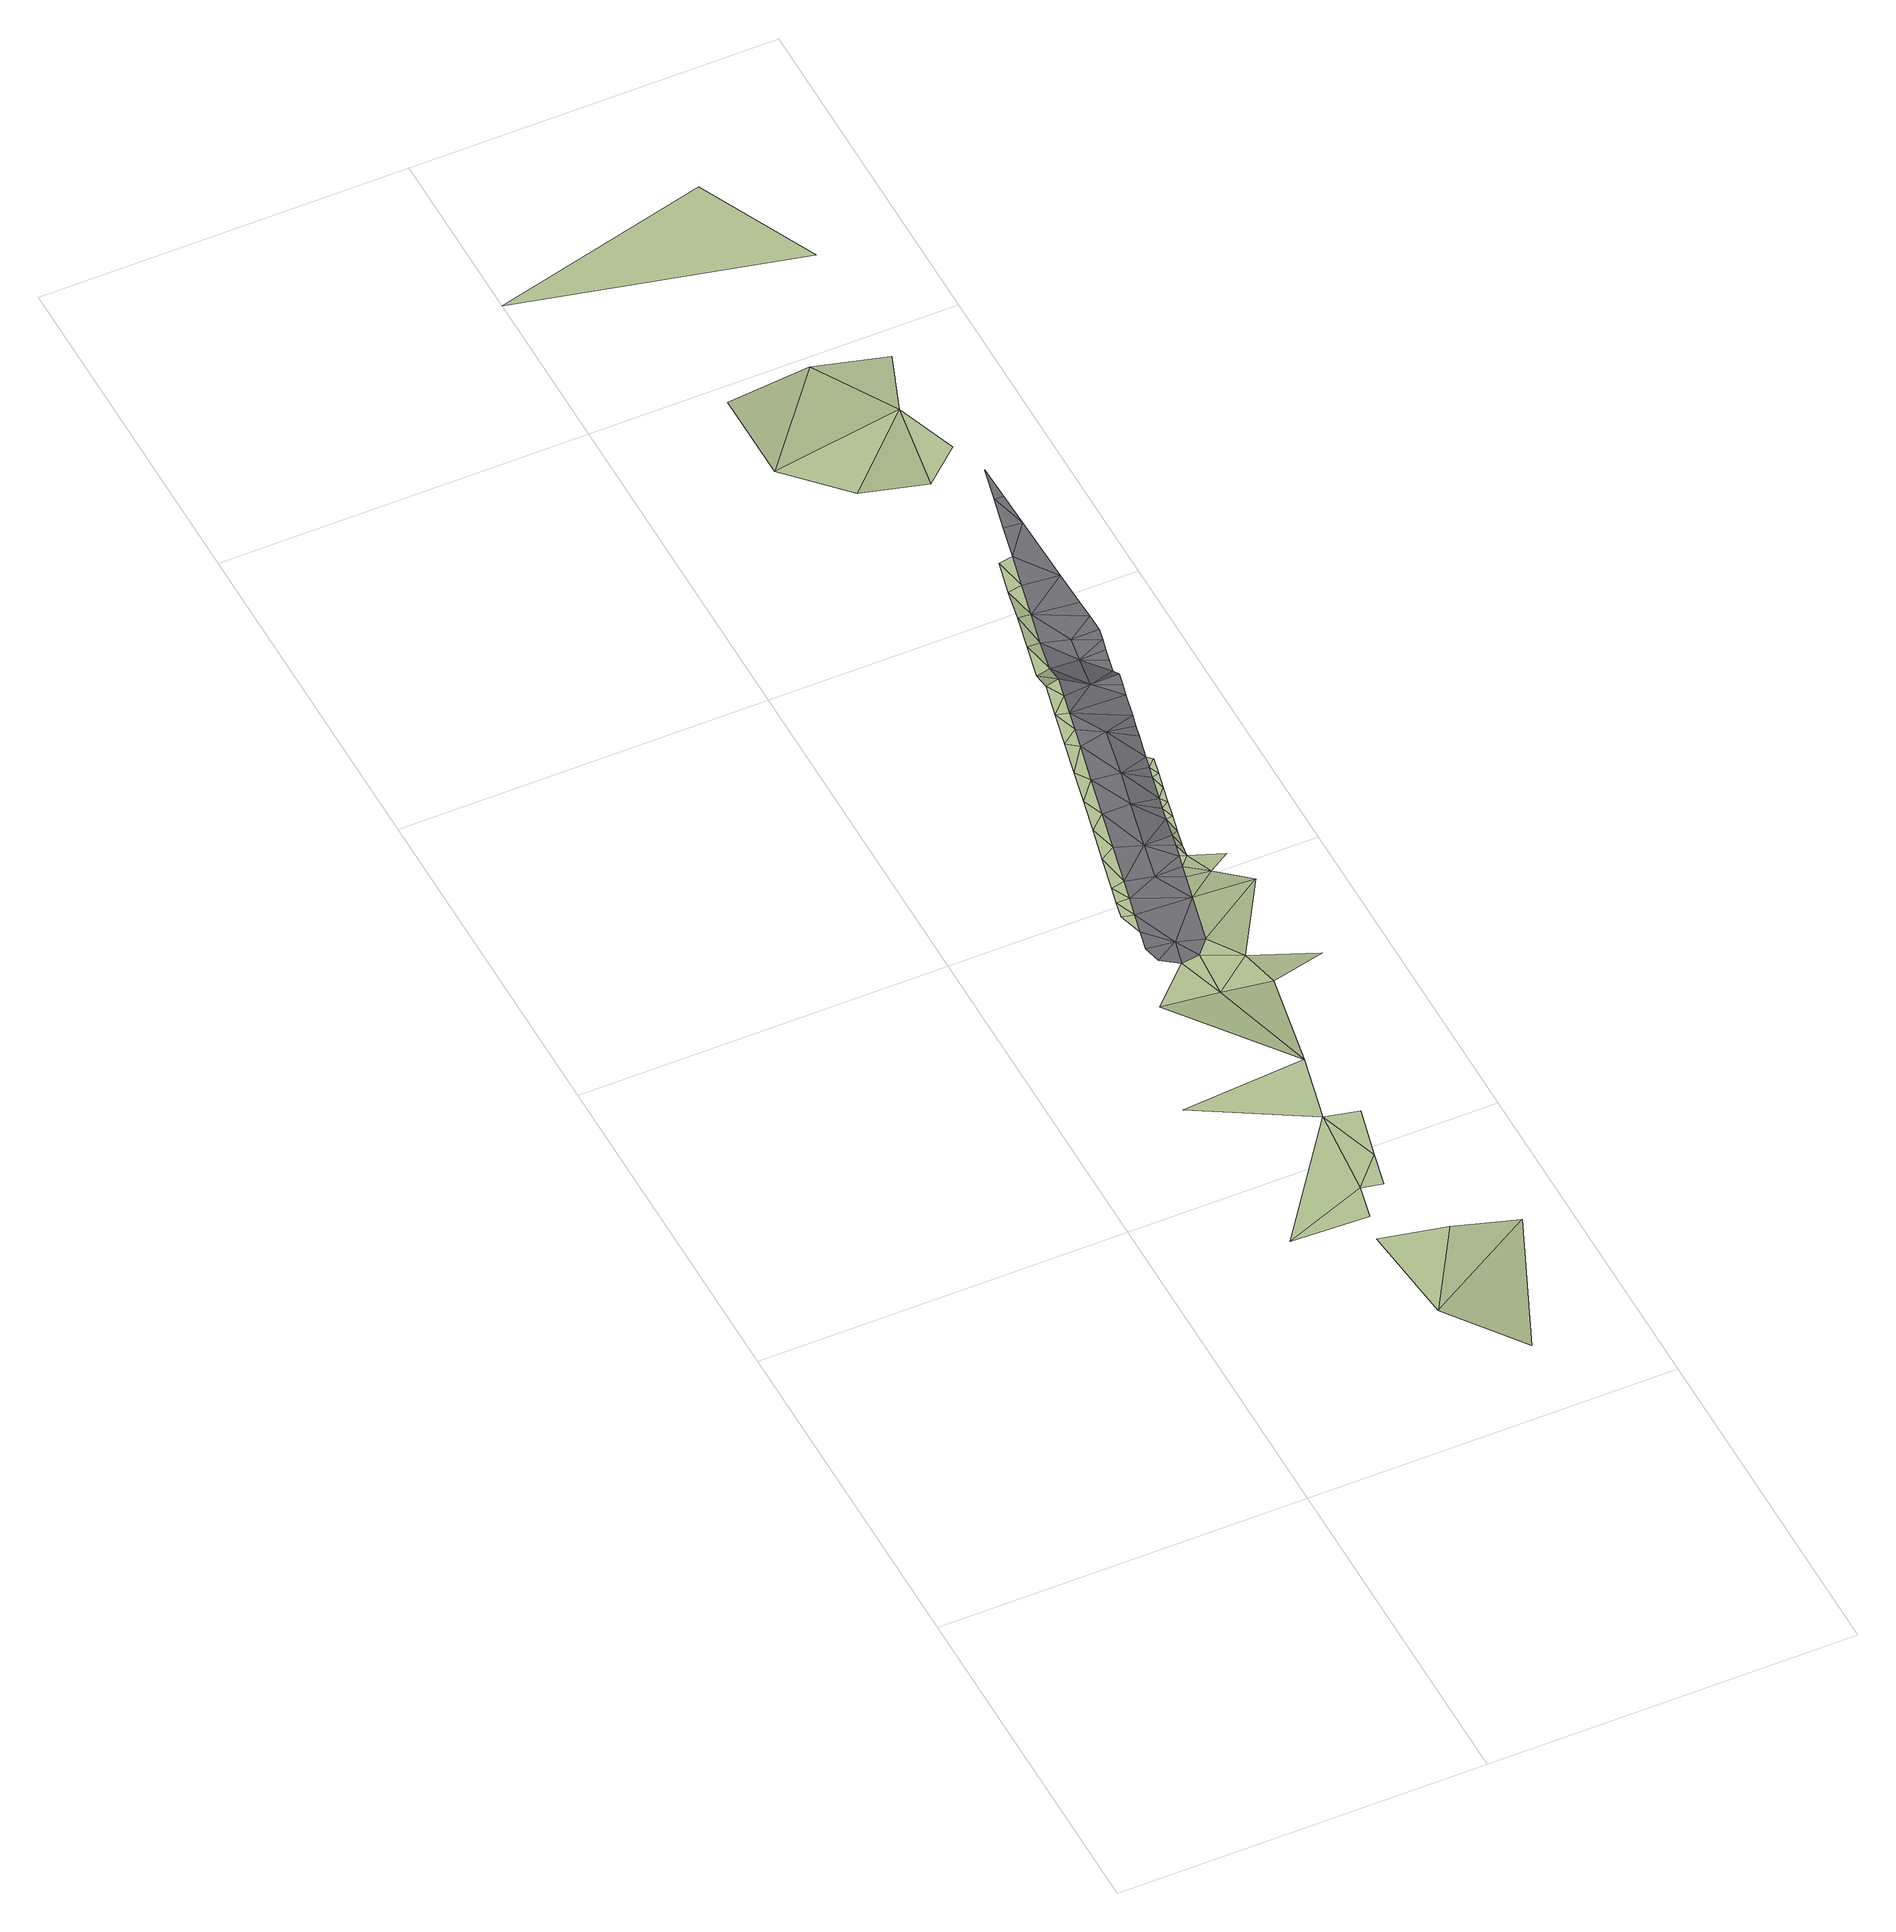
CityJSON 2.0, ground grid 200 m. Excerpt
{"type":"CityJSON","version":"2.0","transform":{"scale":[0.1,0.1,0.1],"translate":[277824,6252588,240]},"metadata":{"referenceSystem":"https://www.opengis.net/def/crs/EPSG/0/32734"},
"CityObjects":{
"terrain1":{"type":"TINRelief","geometry":[{"type":"CompositeSurface","lod":"1","boundaries":[[[0,1,2]],[[3,4,5]],[[1,0,6]],[[3,7,8]],[[9,10,6]],[[0,11,12]],[[3,8,4]],[[0,12,6]],[[6,12,13]],[[9,14,15]],[[16,15,14]],[[17,18,19]],[[19,20,17]],[[21,16,14]],[[22,14,9]],[[20,19,23]],[[23,24,20]],[[21,14,25]],[[23,26,24]],[[26,27,24]],[[25,14,22]],[[21,25,28]],[[27,26,29]],[[30,27,29]],[[30,29,31]],[[31,32,30]],[[22,33,25]],[[25,34,28]],[[34,35,28]],[[36,35,37]],[[31,38,32]],[[32,38,39]],[[36,37,40]],[[41,42,40]],[[37,41,40]],[[41,43,42]],[[34,37,35]],[[43,41,44]],[[44,45,43]],[[38,46,39]],[[46,47,39]],[[45,44,48]],[[49,41,37]],[[48,50,45]],[[50,48,51]],[[47,46,52]],[[53,50,51]],[[54,47,52]],[[51,55,53]],[[55,56,53]],[[52,57,54]],[[56,55,58]],[[58,59,56]],[[60,54,57]],[[54,60,61]],[[59,58,62]],[[62,63,59]],[[61,60,64]],[[62,65,63]],[[65,66,63]],[[61,64,67]],[[67,64,68]],[[68,69,67]],[[69,68,70]],[[70,71,69]],[[71,70,72]],[[72,73,71]],[[74,75,76]],[[77,74,78]],[[73,72,79]],[[79,80,73]],[[80,79,81]],[[77,75,74]],[[82,77,78]],[[83,77,82]],[[84,85,86]],[[77,87,75]]]}]},
"road1":{"type":"Road","attributes":{"highway":"service","surface":"asphalt","lanes":0,"width":3},"geometry":[{"type":"MultiSurface","lod":"1","boundaries":[[[16,88,89]],[[16,21,88]],[[28,88,21]],[[90,91,72]],[[92,66,93]],[[43,94,42]],[[95,96,93]],[[97,35,36]],[[29,94,31]],[[98,99,100]],[[18,88,19]],[[101,102,103]],[[104,50,53]],[[105,106,107]],[[108,109,57]],[[19,88,35]],[[63,92,59]],[[110,111,112]],[[92,104,56]],[[93,66,95]],[[23,97,26]],[[26,97,94]],[[50,104,94]],[[109,99,57]],[[105,107,113]],[[64,99,68]],[[98,113,99]],[[97,23,35]],[[38,92,46]],[[93,108,57]],[[45,94,43]],[[97,40,42]],[[36,40,97]],[[97,42,94]],[[56,104,53]],[[90,72,103]],[[79,72,114]],[[72,91,114]],[[19,35,23]],[[89,88,115]],[[99,113,107]],[[38,31,104]],[[92,93,46]],[[116,81,114]],[[81,116,117]],[[101,107,106]],[[68,107,70]],[[60,99,64]],[[109,100,99]],[[108,93,96]],[[57,52,93]],[[50,94,45]],[[94,29,26]],[[56,59,92]],[[104,31,94]],[[72,70,103]],[[90,103,102]],[[66,92,63]],[[104,92,38]],[[57,99,60]],[[46,93,52]],[[117,116,112]],[[112,116,110]],[[107,101,103]],[[114,81,79]],[[70,107,103]],[[107,68,99]],[[35,88,28]],[[18,115,88]]]}]}
},
"vertices":[
[978,1426,406],[512,1249,406],[933,1231,406],[956,514,406],[1253,1000,406],[899,1081,406],[1021,1936,406],[1213,6,519],[1607,920,370],[1111,2326,406],[434,2277,406],[1091,1400,406],[1136,1595,406],[1206,1894,406],[992,3014,289],[685,3053,289],[910,3272,289],[781,3682,289],[821,3551,289],[847,3665,289],[803,3779,289],[1011,3284,289],[1259,2968,289],[874,3779,289],[825,3877,289],[1211,3186,289],[900,3893,289],[870,4073,289],[1086,3370,289],[952,4122,289],[914,4268,289],[1004,4350,289],[958,4464,289],[1566,3063,258],[1496,3654,258],[1151,3650,289],[1183,3790,289],[1325,3799,258],[1056,4578,289],[1002,4659,289],[1199,3860,289],[1251,3919,289],[1215,3931,289],[1231,4001,289],[1273,4016,258],[1247,4071,289],[1109,4806,289],[1047,4855,289],[1295,4114,258],[1445,3872,258],[1279,4211,258],[1317,4211,258],[1135,4920,289],[1295,4281,258],[1091,5050,289],[1339,4309,258],[1311,4351,258],[1161,5034,289],[1361,4406,258],[1343,4491,258],[1187,5148,289],[1135,5246,289],[1383,4504,258],[1359,4561,258],[1213,5262,289],[1405,4601,258],[1375,4631,258],[1180,5441,160],[1258,5457,160],[1224,5637,160],[1302,5652,137],[1268,5832,160],[1347,5847,137],[1312,6028,137],[637,7240,160],[1100,7803,160],[703,7896,3],[1376,7372,137],[933,6932,160],[1392,6042,137],[1357,6224,137],[1436,6237,137],[1294,6853,137],[1498,7033,137],[1526,8607,3],[1212,9268,3],[2,8962,3],[1498,7711,137],
[944,3418,289],[817,3338,289],[1598,5713,137],[1595,5816,137],[1207,4559,289],[1264,4840,289],[1095,4069,289],[1408,4771,258],[1424,4841,258],[1047,3858,289],[1504,5191,258],[1349,5189,258],[1488,5121,258],[1584,5541,137],[1600,5611,137],[1448,5609,137],[1158,4349,289],[1552,5401,137],[1568,5471,137],[1424,5467,137],[1440,4911,258],[1472,5051,258],[1575,6622,137],[1570,6822,137],[1526,6627,137],[1536,5331,137],[1590,6022,137],[795,3437,289],[1580,6422,137],[1481,6432,137]
]}
